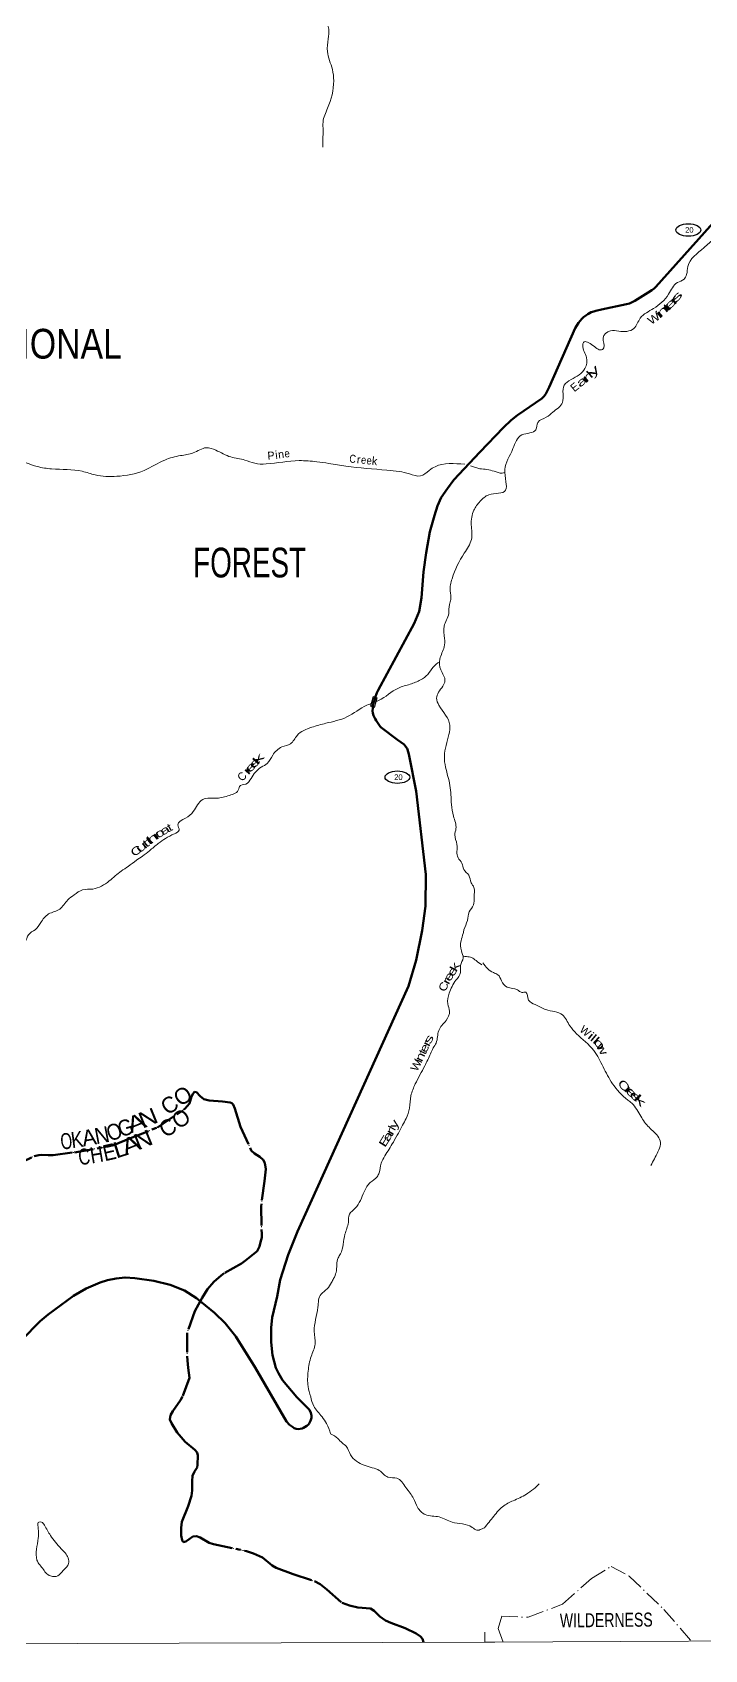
# Model space of a CAD drawing. Header units: feet. Extents: x -2 to 244583, y 367190 to 553316.
# Drawn here: x 80409 to 97217, y 367440 to 407861 of the extents above; entities that cross this region are included whole.
import ezdxf
from ezdxf.enums import TextEntityAlignment as Align

# ---------------------------------------------------------------- set-up
doc = ezdxf.new("R2010")
doc.units = ezdxf.units.FT
doc.header["$LTSCALE"] = 80
doc.linetypes.add('DOT_DASHED', pattern=[7.7, 5, -1.2, 0.3, -1.2])
doc.linetypes.add('LONG_DASH_SHORT_DASH', pattern=[9.9, 6, -1.2, 1.5, -1.2])
for name, color, linetype, lineweight in [('11', 7, 'LONG_DASH_SHORT_DASH', 60), ('17', 7, 'Continuous', 25), ('23', 7, 'Continuous', 70), ('39', 7, 'Continuous', 13), ('4', 7, 'Continuous', 13), ('41', 7, 'Continuous', 13), ('44', 7, 'DOT_DASHED', 13), ('59', 7, 'Continuous', 13)]:
    doc.layers.add(name, color=color, linetype=linetype, lineweight=lineweight)
doc.layers.add('12', color=7, linetype='Continuous')

msp = doc.modelspace()

# ---------------------------------------------------------------- linework, layer by layer
at = {"layer": '11'}
for points in [[(79953.64, 379529.4), (80456.68, 379771.26), (80568.39, 379800.67), (80650.76, 379810.18), (80807.27, 379797.4), (80929.92, 379798.81), (81459.69, 379868.96), (82299.49, 380013.51), (82440.23, 380051.48), (82866.59, 380220.37), (83541.47, 380493), (84223.95, 380955.62), (84336.87, 381093.35), (84387.01, 381261.22), (84428.19, 381341.28), (84464.19, 381377.3), (84510.09, 381376.75), (84601.38, 381273.93), (84696.53, 381200.48), (84826.19, 381161.37), (85164.04, 381142.07), (85352.21, 381116.31), (85400.1, 381098.97), (85426.28, 381062.95), (85469.93, 380961.02), (85614.72, 380506.71), (85881.22, 379915.3), (85964.59, 379843.24), (86100.08, 379756.24), (86177.3, 379679.52), (86216.57, 379623.86), (86232.07, 379558.55), (86246.02, 379447.04), (86212.89, 379152.29), (86127.55, 378517.49), (86143.49, 377830.42), (86144.58, 377741.09), (86115.13, 377623.21), (86092.22, 377518.43), (86029.3, 377401.67), (85734.6, 377162.41), (85640.63, 377089.48), (85205.47, 376845.71), (85130.13, 376791.51), (84948.52, 376632.71), (84789.8, 376452.52), (84650.73, 376236.51), (84473.66, 375901.97), (84278.88, 375351.76), (84284.7, 374664.66), (84306.44, 374482.01)], [(84306.44, 374482.01), (84336.39, 374230.3), (84163.62, 373769.06), (84114.07, 373672.66), (83919.83, 373400.59), (83865.36, 373302.65), (83849.58, 373188.21), (83885, 373096.36), (84032.45, 372867.38), (84229.26, 372631.46), (84474.52, 372436.1), (84526.39, 372366.17), (84543.67, 372288.76), (84540.22, 372056.34), (84526.39, 371989.61), (84462.58, 371889.74), (84413.5, 371783.17), (84403.68, 371647.43), (84408.38, 371415.35), (84390.59, 371287.25), (84308.25, 371025.04), (84147.45, 370632.55), (84127.16, 370483.38), (84130.12, 370290.97), (84153.33, 370178.86), (84183.15, 370123.37), (84244.96, 370146.11), (84326.77, 370201.78), (84421.67, 370263.99), (84514.47, 370279.88), (84608.2, 370244.34), (84830.45, 370110.98), (84935.44, 370077.35), (85763.47, 369899.29), (85941.71, 369846.51), (86162.34, 369742.74), (86406.39, 369545.26), (86504.85, 369482.97), (86928.01, 369324.46), (87464.48, 369148.08)], [(87464.48, 369148.08), (87602.46, 369075.38), (87768.42, 368942.77), (88151.57, 368610.35), (88342.02, 368541.65), (88544.28, 368492.18), (88861.92, 368464.75), (88955.6, 368409.04), (89097.05, 368271.38), (89237.03, 368170.01), (89372.55, 368112.47), (89730.92, 367978.04), (90002.3, 367847.42), (90113.76, 367764.86), (90163.94, 367705.85), (90192.04, 367622.53)]]:
    msp.add_lwpolyline(points, dxfattribs=at)
at = {"layer": '17'}
for centre in [(96808.38, 402920.97), (89535.52, 389245.13)]:
    msp.add_ellipse(centre, major_axis=(309.24, -1), ratio=0.500121, dxfattribs=at)
at = {"layer": '23'}
for points in [[(91597.59, 397366), (92189, 397988.72), (92380.36, 398167.35), (92539.58, 398291.28), (93144.41, 398710.1), (93204.44, 398765.99), (93245.04, 398827.73), (93327.31, 398993.78), (93978.86, 400465.62), (94018.16, 400537.73), (94064.84, 400601.42), (94145.47, 400699.09), (94190.03, 400743.67), (94244.15, 400787.22), (94294.01, 400815.88), (94375.7, 400863.65), (94448.89, 400883.8), (94493.45, 400896.54), (94636.06, 400931.14), (95260.48, 401065.34), (95335.81, 401087.63), (95388.86, 401106.74), (95435.54, 401130.1), (95468.42, 401150.26), (95802.61, 401355.15), (95898.1, 401418.84), (95954.32, 401460.23), (95998.27, 401498.62), (96135.14, 401654.8), (97429.52, 403097)], [(86527.31, 376267.92), (86606.21, 376680.13), (86804.81, 377304.79), (87040.29, 377893.75), (89810.24, 384020.35), (90005.23, 384672.23), (90152, 385416.49), (90240.84, 386021.29), (90247.2, 386813.98), (90002.46, 388895.41), (89831.79, 389777.04), (89814.03, 389852.32), (89775.97, 389958.09), (89748.49, 390004.63), (89700.89, 390058.64), (89537.95, 390177.78), (89130.88, 390487.86), (89102.63, 390514.74), (89003.87, 390657.86), (88980.96, 390700.43), (88941.69, 390785.56), (88924.37, 390842.85), (88915.84, 390904.98), (88917.68, 390967.44), (88925.33, 391031.14), (88931.4, 391065.24), (88938.76, 391097.39), (88949.47, 391138.92), (88959.18, 391173.74), (88979.27, 391234.03), (89024.79, 391353.26), (89054.73, 391418.06), (89957.94, 393089.01), (90077.22, 393382.17), (90140.44, 393726.18), (90191.28, 394377.67), (90250.66, 394852.38), (90347.94, 395376.15), (90460.09, 395788.87), (90541.9, 396027.9), (90630.26, 396232.13), (90787.33, 396456.85), (90947.68, 396676.23), (91597.59, 397366)], [(80142.71, 375185.84), (80605.57, 375647.36), (80806.47, 375814.93), (81442.05, 376284.38), (81755.47, 376469.81), (82105.78, 376614.14), (82292.15, 376672.83), (82508.13, 376718.67), (82727.38, 376741.59), (82970.55, 376723.88), (83447.31, 376656.46), (83854.74, 376554.24), (84213.06, 376414.15), (84513.61, 376222.14), (84965.71, 375855.8), (85227.5, 375602.09), (85493.5, 375266.98), (85975.72, 374495.23), (86762.15, 373140.3), (86840.72, 373057.7), (86912.79, 373005.48), (86958.39, 372976.91), (87004.42, 372959.64), (87052.99, 372953.82), (87101.03, 372956.42), (87156.82, 372967.67), (87191.43, 372981.52), (87272.76, 373031.68), (87309.1, 373064.62), (87329.87, 373092.32), (87365.95, 373158.91), (87387.55, 373230.82), (87390.57, 373293.63), (87371.4, 373357.78), (87334.02, 373429.85), (87306.79, 373468.58), (87019.93, 373750.38), (86665.9, 374175.83), (86565.92, 374347.99), (86500.47, 374485.52), (86413.83, 374801.2), (86376.12, 375120.75), (86376.86, 375481.84), (86408.84, 375742.89), (86527.31, 376267.92)]]:
    msp.add_lwpolyline(points, dxfattribs=at)
at = {"layer": '39'}
msp.add_line((91596.75, 396953.38), (91359.4, 397024.88), dxfattribs=at)
for points in [[(86524.65, 413619.21), (86750.52, 413237.01), (86881.4, 412880.71), (86928.73, 412168.15), (87011.83, 411942.69), (87217.09, 411425.49), (87213.69, 411148.74), (87256.15, 410731.03), (87423.89, 410328.61), (87540.09, 410026.71), (87691.4, 409230.27), (87678.38, 408482.82), (87719.54, 408200.42), (87819.17, 407938.76), (87807.33, 407698.3), (87786.09, 407383.01), (87909.8, 406931.71), (87942.85, 406651.26), (87789.67, 405963.12), (87675.67, 405618.7), (87677.59, 405418.76), (87673.71, 405192.5), (87673.65, 404988.5)], [(91601.28, 396139.72), (91820.73, 396302.6), (92241.54, 396418.55), (92249.17, 396626.72), (92223.28, 396935.51), (92423.14, 397457), (92647.34, 397798.97), (92999.28, 397930.29), (93045.6, 398112.64), (93258.2, 398240.34), (93420.31, 398367.45), (93661.85, 398610.64), (93703.22, 399039.39), (93877.26, 399182.81), (94223.41, 399461.54), (94264.64, 399732.72), (94168.07, 400040.7), (94189.44, 400111.65), (94424.69, 400033.55), (94662.17, 399937.29), (94696.05, 399976.06), (94676.97, 400222.31), (94864.71, 400402.24), (95068.87, 400390.45), (95447.81, 400459.45), (95608.37, 400717.86), (95938.82, 400958.02), (96314.33, 401315.88), (96535.12, 401605.28), (96701.75, 401692.05), (96765.01, 401807.93), (96796.95, 402010.31), (97195.41, 402477.52), (97463.44, 402700.8), (97674.41, 402796.16), (97873.9, 402836.84), (98030.39, 403097.22), (98289.45, 403225.45), (98797.99, 403267.66), (99238.61, 403416.16), (100166.87, 403665.21), (100542.06, 403879.63), (100748.48, 404068.27), (100868.77, 404265.2), (101137.29, 404617.78), (101369.34, 404638.63), (101808.85, 404199.24), (102173.23, 404132.72), (102777.16, 404307.34), (103688.33, 404634.99), (104889.88, 404834.66), (105608.01, 404917.66), (106052.15, 404938.93), (106785.87, 405070.59), (107755.84, 405209.02), (108206.17, 405389.95), (108744.93, 405438.57), (109469.07, 405355.98), (109935.02, 405242.15), (110472.18, 405084.69), (110830.61, 405010.02), (111590.26, 404998.55), (112277.44, 404966.04), (112956.12, 404969.8), (113181.48, 404873.4), (113453.44, 404765.42), (113806.14, 404832.1), (113962.71, 405086.42), (114299.83, 405104.44), (114495.49, 404910.48)], [(91220.16, 397066.38), (90479.6, 397005.74), (90332.82, 396913.5), (90109.62, 396774.1), (89840.04, 396828.17), (89578.54, 396884.35), (89274.78, 396917.91), (88250.19, 397019.58), (87820.69, 397086.33), (87522.91, 397128.03), (87081.64, 397156.29), (86251.01, 397073.92), (85967.64, 397089.5), (85722.07, 397172.07), (85371.38, 397247.62), (84993.45, 397419.87), (84758.22, 397478.3), (84433.77, 397350.09), (84112.77, 397282.51), (83721.39, 397171.86), (83206.02, 396912.63), (82519.64, 396764.93), (81981.22, 396798.36), (81656.66, 396890.31), (80891.42, 396949.93), (80530.76, 397009.23), (79736.69, 397331.16), (79383.37, 397469.3)], [(91596.75, 396953.38), (91951.1, 396891.98), (92151.65, 396843.78), (92225.22, 396860.76)], [(91601.28, 396139.72), (91444.92, 395917.85), (91383.74, 395549.68), (91387.23, 395188.17), (91208.45, 394847.2), (90901.08, 394206.11), (90853.47, 393898.66), (90869.68, 393686.73), (90834.46, 393563.2), (90818.47, 393332.79), (90702.15, 393018.65), (90715.23, 392711.76), (90707.12, 392503.65), (90594.78, 392195.6), (90619.59, 391931.24), (90725.47, 391649.44), (90668.08, 391517.62), (90515.21, 391217.28), (90573.5, 391046.13), (90847.36, 390547.74), (90823.31, 390315.24), (90709.24, 389766.82), (90740.21, 389492.41), (90849.78, 389038.96), (90886.72, 388564.64), (90938.11, 388270.22), (90999.81, 387955.7), (90970.93, 387803.95), (91023.8, 387566.1), (91051.31, 387231.06), (91149.72, 387094.62), (91195.71, 386941.54), (91322.56, 386793.24), (91380.99, 386607.95), (91448.91, 386487.39), (91451.17, 386253.11), (91436.93, 386051), (91329.38, 385876.3), (91284.9, 385663.81), (91200.15, 385432.78), (91178.77, 385341.69), (91125.95, 385155.38), (91134.41, 384907.02), (91178.61, 384729.68), (91111.66, 384539.21), (91113.4, 384359.46), (90997.87, 384172.58), (90833.1, 383847.89), (90793.21, 383578.89), (90839.49, 383395.51), (90750.68, 383164.44), (90569.03, 382912.31), (90503.25, 382600.66), (90431.6, 382478.81), (90362.21, 382332.74), (90219.49, 382028.46), (89983.11, 381577.89), (89874.68, 381284.02), (89837.19, 380976.66), (89754.77, 380713.33), (89665.34, 380546.88), (89560.01, 380352.01), (89434.77, 380122.63), (89219.61, 379779.3), (89130.36, 379594.68), (89078.04, 379355.86), (89030.41, 379260.49), (88857.82, 379117.52), (88704.29, 378885.85), (88479.69, 378471.74), (88339.52, 378323.01), (88309.12, 378118.73), (88225.01, 377821.04), (88110.4, 377329.17), (88056.68, 377235.77), (88003.57, 376869.69), (87940.34, 376713.59), (87888.7, 376614.14), (87781.01, 376453.59), (87626.49, 376324.92), (87548.74, 375996.99), (87457.43, 375396.27), (87478.71, 375077.34), (87378.53, 374767.38), (87305.19, 374401.12), (87302.83, 374017.34), (87368.03, 373759.4), (87443.09, 373527.81), (87652.02, 373259.08), (87764.91, 373090.45), (87866.5, 372834.87)], [(78327.94, 382943.21), (78295.24, 383397.37), (78356.27, 383571.63), (78381.37, 383695.07), (78378.1, 383824.31), (78435.54, 383952.09), (78507.36, 384055.76), (78661.73, 384200.58), (78733.52, 384308.29), (79125.62, 384554.28), (79338.03, 384554.21), (79577.68, 384665.48), (79778.4, 384828.91), (79870.63, 384914.59), (80007.08, 385028.95), (80220.62, 385121.81), (80317.86, 385316.6), (80476.59, 385429.15), (80618.47, 385610.22), (80816.66, 385826.14), (81094.65, 385947.86), (81296.75, 386177.96), (81457.36, 386304.66), (81664.54, 386427.76), (81921.23, 386450.31), (82331.97, 386652.03), (82633.02, 386899.2), (82803.87, 387013.87), (83012.75, 387169.3), (83165.49, 387273.71), (83336.17, 387404.55), (83556.94, 387586.34), (83959.18, 387830.4), (84077.64, 387922.38), (84048.08, 388051.37), (84234.6, 388218.71), (84433.25, 388386.16), (84671.08, 388687.28), (85020.74, 388718.77), (85335.63, 388790.34), (85570.77, 388950.05), (85586.33, 389014.82), (85743.56, 389072.82), (85875.72, 389213.41), (86129.9, 389496.5), (86282.73, 389590.81), (86418.33, 389794.04), (86646.96, 390000.14), (86864.66, 390080.91), (87030.56, 390288.46), (87392.73, 390491.75), (87749.82, 390591.98), (88272.23, 390750.29), (88773.67, 391044.36), (89066.69, 391159.77), (89559.96, 391471.08), (89852.34, 391568.7), (90114.27, 391678.15), (90292.99, 391815.12), (90430.81, 391998.17), (90592.34, 392129.25)], [(91174.15, 384772.06), (91265.29, 384760.78), (91388.9, 384739.7), (91500.93, 384659.93), (91647.1, 384555.86)], [(91668.59, 384605.89), (91936.12, 384360.48), (92049.87, 384307.24), (92136.47, 384158.74), (92281.81, 383996.77), (92535.11, 383928.98), (92642.9, 383867.59), (92745.88, 383870.8), (92816.87, 383675.65), (92977.77, 383564.37), (93243.91, 383436.12), (93661.58, 383305.56), (93846.64, 383030.92), (94012.58, 382834.85), (94447.86, 382411.57), (94676.89, 382006.12), (94914.19, 381584.61), (95292.72, 381176.84), (95394.69, 381095.18), (95620.74, 380770.5), (95825.99, 380496.1), (96069.48, 380234.25), (96111.74, 380077.16), (96047.41, 379880.46), (95871.66, 379541.06)], [(87866.5, 372834.87), (88045.63, 372719.37), (88155.97, 372605.25), (88257.9, 372523.38), (88365.17, 372308.24), (88514.37, 372150.05), (88908.42, 371984.01), (89083.02, 371918.96), (89299.07, 371751.28), (89521.85, 371725.05), (89748.66, 371490.81), (89941.46, 371215.87), (90040.64, 371000.66), (90232.59, 370814.59), (90583.13, 370755.19), (90901.95, 370628.85), (91406.94, 370496.15), (91524.97, 370424.52), (91631.94, 370449.74), (91709.1, 370485.08)], [(91709.1, 370485.08), (91943.76, 370772.67), (92195.13, 371038.19), (92468.18, 371178.7), (92799.44, 371350.18), (92977.59, 371487.59), (93077.43, 371585.7)], [(80542.81, 370596.26), (80558.53, 370224.76), (80525.36, 369679.11), (80572.79, 369584.61), (80664.91, 369472.35), (80742.85, 369361.97), (80864.99, 369282.3), (81043.01, 369281.92), (81179.29, 369414.46), (81315.17, 369589.41), (81305.71, 369730.71), (81131.52, 369963.41), (80863.34, 370292.2), (80711.16, 370549.33), (80635.56, 370627.41), (80574.86, 370628.87), (80542.81, 370596.26)]]:
    msp.add_spline(points, degree=3, dxfattribs=at)
at = {"layer": '4'}
for p, q in [((91719.09, 367878.78), (91720.3, 367628.78)), ((91719.09, 367878.78), (91720.3, 367628.78)), ((91719.09, 367878.78), (91720.3, 367628.78)), ((91719.09, 367878.78), (91720.3, 367628.78)), ((91719.09, 367878.78), (91720.3, 367628.78)), ((91719.09, 367878.78), (91720.3, 367628.78)), ((91719.09, 367878.78), (91720.3, 367628.78)), ((91970.29, 367629.99), (91716.67, 367628.77)), ((91970.29, 367629.99), (91716.67, 367628.77)), ((91970.29, 367629.99), (91716.67, 367628.77)), ((91970.29, 367629.99), (91716.67, 367628.77)), ((91970.29, 367629.99), (91716.67, 367628.77)), ((91970.29, 367629.99), (91716.67, 367628.77)), ((91970.29, 367629.99), (91716.67, 367628.77))]:
    msp.add_line(p, q, dxfattribs=at)
msp.add_lwpolyline([(0, 551604.47), (30320.18, 551625.32), (60640.31, 551687.89), (90960.33, 551792.15), (121280.18, 551938.12), (151599.79, 552125.8), (181919.11, 552355.19), (212238.1, 552626.27), (242556.67, 552939.07), (244583.23, 368785.28), (214011.34, 368469.87), (183439.05, 368196.52), (152869.71, 367965.22), (122293.47, 367775.98), (91720.3, 367628.78), (61146.96, 367523.65), (30573.51, 367460.56), (0, 367439.54)], close=True, dxfattribs=at)
at = {"layer": '44'}
for points in [[(79953.64, 379529.4), (80456.68, 379771.26), (80568.39, 379800.67), (80650.76, 379810.18), (80807.27, 379797.4), (80929.92, 379798.81), (81459.69, 379868.96), (82299.49, 380013.51), (82440.23, 380051.48), (82866.59, 380220.37), (83541.47, 380493), (84223.95, 380955.62), (84336.87, 381093.35), (84387.01, 381261.22), (84428.19, 381341.28), (84464.19, 381377.3), (84510.09, 381376.75), (84601.38, 381273.93), (84696.53, 381200.48), (84826.19, 381161.37), (85164.04, 381142.07), (85352.21, 381116.31), (85400.1, 381098.97), (85426.28, 381062.95), (85469.93, 380961.02), (85614.72, 380506.71), (85881.22, 379915.3), (85964.59, 379843.24), (86100.08, 379756.24), (86177.3, 379679.52), (86216.57, 379623.86), (86232.07, 379558.55), (86246.02, 379447.04), (86212.89, 379152.29), (86127.55, 378517.49), (86143.49, 377830.42), (86144.58, 377741.09), (86115.13, 377623.21), (86092.22, 377518.43), (86029.3, 377401.67), (85734.6, 377162.41), (85640.63, 377089.48), (85205.47, 376845.71), (85130.13, 376791.51), (84948.52, 376632.71), (84789.8, 376452.52), (84650.73, 376236.51), (84473.66, 375901.97), (84278.88, 375351.76), (84284.7, 374664.66), (84306.44, 374482.01)], [(84306.44, 374482.01), (84336.39, 374230.3), (84163.62, 373769.06), (84114.07, 373672.66), (83919.83, 373400.59), (83865.36, 373302.65), (83849.58, 373188.21), (83885, 373096.36), (84032.45, 372867.38), (84229.26, 372631.46), (84474.52, 372436.1), (84526.39, 372366.17), (84543.67, 372288.76), (84540.22, 372056.34), (84526.39, 371989.61), (84462.58, 371889.74), (84413.5, 371783.17), (84403.68, 371647.43), (84408.38, 371415.35), (84390.59, 371287.25), (84308.25, 371025.04), (84147.45, 370632.55), (84127.16, 370483.38), (84130.12, 370290.97), (84153.33, 370178.86), (84183.15, 370123.37), (84244.96, 370146.11), (84326.77, 370201.78), (84421.67, 370263.99), (84514.47, 370279.88), (84608.2, 370244.34), (84830.45, 370110.98), (84935.44, 370077.35), (85763.47, 369899.29), (85941.71, 369846.51), (86162.34, 369742.74), (86406.39, 369545.26), (86504.85, 369482.97), (86928.01, 369324.46), (87464.48, 369148.08)], [(92183.33, 367628.44), (92051.75, 367972.26), (92144.98, 368272.39), (92808.12, 368249.25), (93665.38, 368575.44), (94389.26, 369220.67), (94877.05, 369516.98), (95329.68, 369278.47), (96200.31, 368442.23), (96886.46, 367648.13)], [(87464.48, 369148.08), (87602.46, 369075.38), (87768.42, 368942.77), (88151.57, 368610.35), (88342.02, 368541.65), (88544.28, 368492.18), (88861.92, 368464.75), (88955.6, 368409.04), (89097.05, 368271.38), (89237.03, 368170.01), (89372.55, 368112.47), (89730.92, 367978.04), (90002.3, 367847.42), (90113.76, 367764.86), (90163.94, 367705.85), (90192.04, 367622.53)]]:
    msp.add_lwpolyline(points, dxfattribs=at)
at = {"layer": '59'}
msp.add_line((88948.53, 391124.24), (88948.91, 391124.13), dxfattribs=at)
for points in [[(89032.37, 391230.78), (88965.91, 390989.78), (88864.69, 391017.69), (88931.15, 391258.69)], [(88936.73, 391248.84), (89022.52, 391225.19), (88960.32, 390999.62), (88874.53, 391023.27)]]:
    msp.add_lwpolyline(points, close=True, dxfattribs=at)

# ---------------------------------------------------------------- texts
at = {"layer": '12'}
for p in [(83790.18, 380782.19), (83745.92, 380214.01)]:
    msp.add_text('CO', height=400, rotation=34.131, dxfattribs=at).set_placement(p)
for s, rotation, width, p in [('A', 21.997, 1.3, (83083.99, 380424.61)), ('N', 22.131, 1.2, (83376.68, 380543.44)), ('K', 7.543, 0.85, (81553.28, 379992.4)), ('N', 10.766, 0.95, (82185.84, 380103.87)), ('O', 18.61, 0.9, (82519.62, 380195.12)), ('G', 17.997, 0.9, (82798.29, 380299.23)), ('N', 21.997, 1.15, (83254.71, 379999.62)), ('O', 7.543, 0.7, (81284.73, 379952.46)), ('C', 7.543, 0.75, (81730.07, 379564.47)), ('H', 9.766, 0.85, (82050.72, 379615.83)), ('E', 12.766, 0.9, (82378.55, 379678.95)), ('L', 17.61, 1.2, (82673.79, 379766.64)), ('A', 21.997, 1.3, (82948.43, 379874.81))]:
    msp.add_text(s, height=400, rotation=rotation, dxfattribs=dict(at, width=width)).set_placement(p, align=Align.CENTER)
msp.add_text('A', height=400, rotation=9.766, dxfattribs=at).set_placement((81859.77, 380044.21), align=Align.CENTER)
at = {"layer": '17'}
for p in [(96834.43, 402852.66), (89561.57, 389176.82)]:
    msp.add_text('20', height=140, dxfattribs=at).set_placement(p, align=Align.CENTER)
at = {"layer": '41'}
for s, rotation, width, p in [('n', 42.546, 2.05, (96220.64, 400818.34)), ('t', 42.546, 1.9, (96333.09, 400916.32)), ('e', 44.697, 2.05, (96422.03, 401004.91)), ('r', 44.697, 2.25, (96528.73, 401105.98)), ('s', 49.747, 2.15, (96591.27, 401190)), ('W', 34.149, 1.2, (96001.21, 400627.36)), ('i', 39.099, 1.65, (96130.97, 400731.94)), ('l', 42.781, 1.75, (94409.28, 399238.12)), ('y', 46.922, 2.1, (94510.62, 399333.64)), ('a', 38.007, 1.85, (94203.27, 399057.93)), ('r', 38.514, 2, (94322.72, 399151.37)), ('e', 7.813, 0.9, (86790.13, 397238.55)), ('C', 354.053, 0.85, (88407.9, 397103.69)), ('e', 354.053, 0.85, (88682.16, 397076.47)), ('e', 354.613, 0.85, (88821.07, 397061.14)), ('e', 46.004, 2, (86039.18, 389541.47)), ('k', 47.961, 2.15, (86129.49, 389636.23)), ('r', 48.156, 2.1, (85865.14, 389351.51)), ('e', 48.156, 1.9, (85940.59, 389437.37)), ('t', 30.276, 1.4, (83891.61, 387906.75)), ('t', 37.972, 1.7, (83306.55, 387510.82)), ('t', 39.586, 1.75, (83389.41, 387580.02)), ('h', 38.353, 1.85, (83470.39, 387641.11)), ('r', 37.353, 1.95, (83577.37, 387721.18)), ('o', 30.021, 1.45, (83643.62, 387764.08)), ('a', 30.021, 1.6, (83771.9, 387838.81)), ('C', 34.242, 1.45, (83062.1, 387323.86)), ('u', 36.974, 1.85, (83193.7, 387420.12)), ('e', 57.558, 1.55, (90990.9, 384338.76)), ('k', 61.908, 1.6, (91057.43, 384458.62)), ('C', 65.72, 1.2, (90778.65, 383970.4)), ('r', 61.589, 1.6, (90848.34, 384105.31)), ('e', 60.589, 1.45, (90907.42, 384215.14)), ('s', 63.103, 1.65, (90406.96, 382652.64)), ('i', 320.165, 1.65, (94311.73, 382705.7)), ('l', 320.165, 1.6, (94375.81, 382652.24)), ('t', 64.871, 1.25, (90253.87, 382337.24)), ('e', 64.656, 1.35, (90299.91, 382434.83)), ('r', 64.524, 1.5, (90357.68, 382556.16)), ('l', 318.49, 1.7, (94439.83, 382593.66)), ('o', 313.764, 2, (94512.97, 382516.32)), ('w', 299.534, 1.5, (94565.99, 382399.8)), ('W', 62.613, 1.1, (90090.77, 381997.41)), ('i', 64.872, 1.15, (90150.55, 382116.97)), ('n', 64.872, 1.45, (90191.8, 382215.35)), ('C', 308.592, 1.55, (95117.83, 381477.45)), ('r', 317.108, 2.15, (95249.64, 381363.26)), ('e', 317.108, 1.95, (95322.31, 381288.32)), ('e', 317.108, 1.95, (95421.54, 381193.66)), ('k', 314.675, 2.3, (95526.85, 381096.75)), ('r', 61.456, 1.6, (89445.46, 380345.26)), ('l', 61.456, 1.2, (89487.03, 380427.11)), ('y', 61.605, 1.55, (89540.34, 380528.9)), ('E', 58.418, 1.65, (89299.67, 380098.99)), ('a', 58.418, 1.65, (89376.13, 380218.2))]:
    msp.add_text(s, height=200, rotation=rotation, dxfattribs=dict(at, width=width)).set_placement(p, align=Align.CENTER)
for s, rotation, p in [('E', 39.219, (94029.2, 398919.58)), ('P', 4.182, (86382.76, 397183.82)), ('i', 6.875, (86521.93, 397200.85)), ('n', 7.813, (86639.72, 397217.18)), ('r', 354.053, (88558.26, 397088.03)), ('k', 354.613, (88955.9, 397048.42)), ('C', 46.419, (85722.16, 389195.39)), ('W', 320.165, (94169.12, 382824.67))]:
    msp.add_text(s, height=200, rotation=rotation, dxfattribs=at).set_placement(p, align=Align.CENTER)
at = {"layer": '44'}
for s, width, p in [('NATIONAL', 0.85, (80534.87, 399706.72)), ('FOREST', 0.7, (85841.7, 394237.55))]:
    msp.add_text(s, height=743.7, dxfattribs=dict(at, width=width)).set_placement(p, align=Align.CENTER)
at = {"layer": '44', "width": 0.75}
msp.add_text('WILDERNESS', height=350, rotation=0.62, dxfattribs=at).set_placement((93598.24, 367992.46))

doc.saveas('drawing.dxf')
